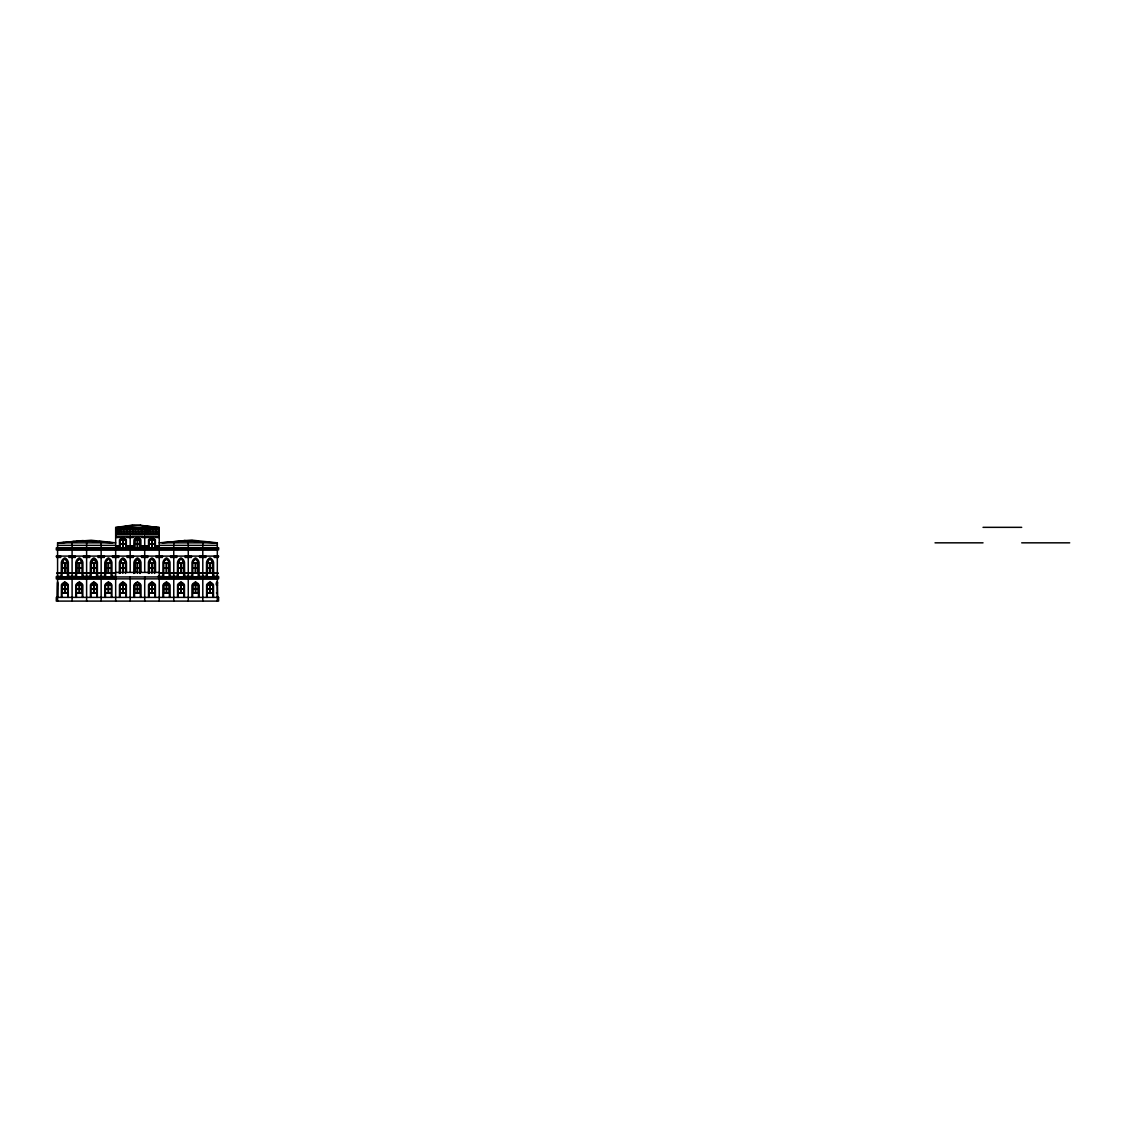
<?xml version="1.0" encoding="UTF-8"?>
<svg xmlns="http://www.w3.org/2000/svg" width="1126" height="1126" viewBox="0 0 1126 1126"><rect width="100%" height="100%" fill="white"/><g stroke="black" fill="none" stroke-linecap="round" stroke-linejoin="round"><path stroke-width="1.5" d="M62.057 576.948L62.113 562.62A5.63 5.63 0 0 1 64.731 558.834L64.886 558.862A5.546 5.546 0 0 1 67.447 562.592L67.49 576.948M76.582 576.948L76.638 562.62A5.63 5.63 0 0 1 79.256 558.834M91.107 576.948L91.164 562.62A5.63 5.63 0 0 1 93.725 558.862L93.922 558.862A5.546 5.546 0 0 1 96.498 562.592L96.54 576.948M105.633 576.948L105.675 562.62A5.63 5.63 0 0 1 108.293 558.834C115.739 563.887 101.016 564.056 108.335 559.031A5.546 5.546 0 0 1 111.024 562.592L111.066 576.948M120.144 573.05L120.201 562.62A5.63 5.63 0 0 1 122.762 558.862L122.973 558.862A5.546 5.546 0 0 1 125.535 562.564L125.577 573.444M134.67 573.05L134.726 562.62A5.63 5.63 0 0 1 137.344 558.834L139.863 562.648M149.195 573.05L149.251 562.62A5.63 5.63 0 0 1 151.855 558.834L152.01 558.862A5.546 5.546 0 0 1 154.572 562.564L154.628 573.444M163.72 576.948L163.763 562.62A5.63 5.63 0 0 1 166.381 558.834L166.535 558.862A5.546 5.546 0 0 1 169.111 562.592L169.153 576.948M178.232 576.948L178.288 562.62A5.63 5.63 0 0 1 180.906 558.834M192.757 576.948L192.813 562.62A5.63 5.63 0 0 1 195.375 558.862M207.283 576.948L207.339 562.62A5.63 5.63 0 0 1 209.943 558.834M91.107 562.93L91.164 562.564A5.546 5.546 0 0 1 93.725 558.862L93.824 558.806M120.144 562.93L120.201 562.564A5.546 5.546 0 0 1 122.762 558.862L122.861 558.806M192.757 562.93L192.813 562.564A5.546 5.546 0 0 1 195.375 558.862L195.586 558.862A5.546 5.546 0 0 1 198.148 562.564L198.19 576.948M91.347 562.648L93.824 559.031L96.301 562.648M120.257 539.579L120.003 547.94M134.782 539.579L134.529 547.94M134.937 539.678L139.962 539.678M120.299 584.873L125.549 584.873L122.917 582.452L120.003 585.056L120.003 597.385M178.499 584.661L183.637 584.873L181.004 582.677L178.091 585.056L178.091 597.385M193.025 584.661L198.148 584.873L195.53 582.452L192.616 585.056L192.616 597.385M62.324 584.661L64.829 582.677L67.349 584.661M134.937 539.734L137.442 537.468L140.103 539.579L140.37 547.94M106.266 584.211C106.252 586.379 114.289 584.915 108.406 582.452L106.717 583.831M149.448 539.734L151.968 537.468L153.108 538.341M120.412 584.661L122.917 582.677M149.828 584.211L149.04 585.056L149.04 597.385M120.792 539.27L122.917 537.693L125.436 539.734M135.303 539.27L137.442 537.693L139.962 539.734M92.205 583.831C88.49 585.731 98.342 585.675 96.02 584.211M149.828 539.27L151.968 537.693L154.473 539.734M150.828 583.338C145.521 585.379 157.358 586.167 153.643 583.831M164.354 584.211L166.493 582.452L169.407 585.056L169.407 597.385M178.879 584.211L181.004 582.452L183.932 585.056L183.932 597.385M207.916 584.211L210.055 582.452L212.969 585.056L212.969 597.385M121.495 537.961L122.917 536.792L124.353 537.961M136.007 537.961L137.442 536.792L138.878 537.961M150.532 537.961L151.968 536.792L153.403 537.961M92.74 583.338L93.88 582.452L95.555 583.831M108.406 582.677L105.478 585.056L105.478 597.385M138.582 583.338L139.23 583.676C141.749 586.787 130.729 584.985 137.442 582.452L140.37 585.056L140.37 597.385M194.488 583.493L195.53 582.677L198.458 585.056L198.458 597.385M64.773 559.031C57.496 564.07 72.078 563.887 64.773 558.806M151.911 559.031C144.621 564.07 159.202 563.887 151.911 558.806M79.2 558.862C87.42 564.323 71.276 564.689 79.299 559.031A5.546 5.546 0 0 1 81.973 562.564L82.015 576.948M209.9 558.862C218.106 564.323 201.976 564.689 209.999 559.031A5.546 5.546 0 0 1 212.673 562.592L212.715 576.948M136.302 583.338L134.529 585.056L134.529 597.385M150.293 583.831L151.968 582.452L154.881 585.056L154.881 597.385M165.353 583.338L163.566 585.056L163.566 597.385M115.668 601.101L115.668 527.489L134.036 524.899L159.23 527.489L159.23 601.101M117.906 527.489L132.713 525.406M118.568 527.489L140.525 525.166M57.581 542.831L91.15 540.241L115.668 542.831L57.581 542.831L57.581 601.101M60.565 542.831L63.943 542.479M67.321 542.113L74.063 541.409M77.441 541.043L95.794 541.043M61.437 542.831L82.62 540.593L111.798 542.831M162.228 542.831L184.284 540.593L214.32 542.831M983.026 527.334L1021.704 527.334M115.668 527.489L159.23 527.489M115.668 527.798L159.23 527.798M115.668 529.107L159.23 529.107M115.668 529.417L159.23 529.417M115.668 534.329L159.23 534.329M115.668 534.751L128.575 534.751M131.798 534.751L143.086 534.751M146.324 534.751L159.23 534.751M115.668 536.792L159.23 536.792M115.697 536.933L118.835 536.933M127.013 536.933L133.347 536.933M141.538 536.933L147.872 536.933M156.064 536.933L159.202 536.933M115.865 537.51L117.104 537.51M117.414 537.51L118.652 537.51M127.182 537.51L128.434 537.51M128.73 537.51L129.983 537.51M130.391 537.51L131.629 537.51M131.939 537.51L133.178 537.51M141.707 537.51L142.96 537.51M143.255 537.51L144.508 537.51M144.902 537.51L146.155 537.51M146.45 537.51L147.703 537.51M156.232 537.51L157.471 537.51M157.781 537.51L159.019 537.51M154.586 539.875L149.04 540.058L149.04 547.94M125.662 540.241L123.1 540.241L123.1 543.816L125.662 543.816M184.157 540.508L192.391 540.508M217.318 542.831L159.23 542.831L192.813 540.241L217.318 542.831L217.318 601.101M935.03 542.831L983.026 542.831M1021.704 542.831L1069.7 542.831M125.662 544.182L123.1 544.182L123.1 547.757L125.662 547.757M57.581 545.378L115.668 545.378M159.23 545.378L217.318 545.378M116.062 545.871L116.907 545.871M118.455 545.843L117.611 545.871L118.455 546.011M127.393 545.871L128.237 545.843M128.941 545.871L129.786 545.871M130.588 545.843L131.432 545.871L130.588 546.04M132.981 545.871L132.136 545.871L132.981 546.04M141.904 545.871L142.749 545.843M143.452 545.843L144.311 545.871M145.099 545.843L145.958 545.871L145.099 546.04M146.661 545.843L147.506 545.843M156.43 545.843L157.274 545.843M157.978 545.843L158.822 545.871L157.978 546.011M116.062 546.04L116.907 546.04M127.393 546.04L128.237 546.04M128.941 546.04L129.786 546.04M141.904 546.04L142.749 546.011M143.452 546.011L144.311 546.04M146.661 546.04L147.506 546.011M156.43 546.011L157.274 546.011M115.781 547.841L118.737 547.841M127.111 547.841L130.053 547.841M130.306 547.841L133.262 547.841M141.637 547.841L144.578 547.841M144.832 547.841L147.773 547.841M156.148 547.841L159.104 547.841M57.581 548.249L217.318 548.249M57.581 549.544L217.318 549.544M56.3 556.103L218.585 556.103M56.3 556.357L60.973 556.357M68.7 556.357L75.484 556.357M83.225 556.357L90.01 556.357M97.751 556.357L104.535 556.357M112.262 556.357L119.06 556.357M126.788 556.357L133.572 556.357M141.313 556.357L148.097 556.357M155.838 556.357L162.623 556.357M170.35 556.357L177.148 556.357M184.875 556.357L191.659 556.357M199.401 556.357L206.185 556.357M213.926 556.357L218.585 556.357M56.539 557.44L59.016 557.44M59.551 557.44L60.79 557.44M68.869 557.44L70.122 557.44M70.642 557.44L71.895 557.44M72.303 557.44L73.542 557.44M74.077 557.44L75.315 557.44M83.394 557.44L84.647 557.44M85.168 557.44L86.42 557.44M86.815 557.44L88.067 557.44M88.588 557.44L89.841 557.44M97.92 557.44L99.158 557.44M99.693 557.44L100.932 557.44M101.34 557.44L102.593 557.44M103.113 557.44L104.366 557.44M112.445 557.44L113.684 557.44M114.219 557.44L115.457 557.44M115.865 557.44L117.104 557.44M117.639 557.44L118.877 557.44M126.957 557.44L128.209 557.44M128.73 557.44L129.983 557.44M130.391 557.44L131.629 557.44M132.164 557.44L133.403 557.44M141.482 557.44L142.735 557.44M143.255 557.44L144.508 557.44M144.902 557.44L146.155 557.44M146.676 557.44L147.928 557.44M156.007 557.44L157.246 557.44M157.781 557.44L159.019 557.44M159.428 557.44L160.68 557.44M161.201 557.44L162.454 557.44M170.533 557.44L171.771 557.44M172.306 557.44L173.545 557.44M173.953 557.44L175.192 557.44M175.726 557.44L176.965 557.44M185.044 557.44L186.297 557.44M186.817 557.44L188.07 557.44M188.478 557.44L189.717 557.44M190.252 557.44L191.49 557.44M199.569 557.44L200.822 557.44M201.343 557.44L202.596 557.44M202.99 557.44L204.242 557.44M204.763 557.44L206.016 557.44M214.095 557.44L215.333 557.44M215.868 557.44L218.345 557.44M91.319 562.803L96.329 562.803M139.891 562.803L134.895 562.803L137.386 559.031A5.546 5.546 0 0 1 140.06 562.592L140.103 573.444M183.454 562.803C173.024 566.308 182.426 553.499 183.439 562.648M81.86 563.141L79.453 563.141L79.453 567.87L81.86 567.87M96.386 563.141L93.979 563.141L93.979 567.87L96.386 567.87M110.911 563.141L108.504 563.141L108.504 567.87L110.911 567.87M125.422 563.141L123.03 563.141L123.03 567.87L125.422 567.87M163.875 563.141L166.282 563.141L166.282 567.87L163.875 567.87M178.387 563.141L180.793 563.141L180.793 567.87L178.387 567.87M192.912 563.141L195.319 563.141L195.319 567.87L192.912 567.87M81.86 568.18L79.453 568.18L79.453 572.895L81.86 572.895M96.386 568.18L93.979 568.18L93.979 572.895L96.386 572.895M110.911 568.18L108.504 568.18L108.504 572.895L110.911 572.895M125.422 568.18L123.03 568.18L123.03 572.895M163.875 568.18L166.282 568.18L166.282 572.895L163.875 572.895M178.387 568.18L180.793 568.18L180.793 572.895L178.387 572.895M192.912 568.18L195.319 568.18L195.319 572.895L192.912 572.895M115.668 572.43L159.23 572.43M56.779 573.007L58.819 573.064M59.748 573.007L60.593 573.064M62.057 573.05L67.49 573.05M69.08 573.007L69.925 573.064M70.854 573.064L71.698 573.007M72.5 573.007L73.345 573.007M74.274 573.064L75.118 573.064M76.582 573.05L82.015 573.05M83.591 573.007L84.45 573.064M85.365 573.007L86.223 573.064M87.012 573.064L87.87 573.064M88.785 573.007L89.644 573.064M91.107 573.05L96.54 573.05M98.117 573.007L98.961 573.064M99.89 573.007L100.735 573.007M101.537 573.007L102.382 573.007M103.311 573.064L104.155 573.064M105.633 573.05L111.066 573.05M112.642 573.064L113.487 573.064M114.416 573.064L115.26 573.007M159.625 573.007L160.469 573.064M161.398 573.064L162.243 573.064M163.72 573.05L169.153 573.05M170.73 573.064L171.574 573.064M172.503 573.007L173.348 573.007M174.15 573.064L174.994 573.007M175.923 573.007L176.768 573.007M178.232 573.05L183.665 573.05M185.255 573.007L186.1 573.064M187.029 573.007L187.873 573.064M188.675 573.007L189.52 573.064M190.449 573.064L191.293 573.064M192.757 573.05L198.19 573.05M199.766 573.007L200.625 573.064M201.54 573.007L202.399 573.064M203.187 573.064L204.045 573.064M204.96 573.007L205.819 573.064M207.283 573.05L212.715 573.05M214.292 573.064L215.136 573.064M216.065 573.064L218.106 573.007M56.779 573.401L58.819 573.359M59.748 573.401L60.593 573.401M69.08 573.359L69.925 573.401M70.854 573.359L71.698 573.359M72.5 573.401L73.345 573.401M74.274 573.359L75.118 573.359M83.591 573.401L84.45 573.359M85.365 573.401L86.223 573.401M87.012 573.359L87.87 573.401M88.785 573.359L89.644 573.401M98.117 573.401L98.961 573.359M99.89 573.359L100.735 573.401M101.537 573.359L102.382 573.401M103.311 573.401L104.155 573.359M112.642 573.401L113.487 573.359M114.416 573.401L115.26 573.401M159.625 573.359L160.469 573.359M161.398 573.401L162.243 573.401M170.73 573.401L171.574 573.401M172.503 573.401L173.348 573.401M174.15 573.401L174.994 573.401M175.923 573.359L176.768 573.401M185.255 573.401L186.1 573.359M187.029 573.401L187.873 573.359M188.675 573.359L189.52 573.401M190.449 573.359L191.293 573.359M199.766 573.401L200.625 573.359M201.54 573.359L202.399 573.401M203.187 573.359L204.045 573.401M204.96 573.401L205.819 573.359M214.292 573.401L215.136 573.401M216.065 573.401L218.106 573.401M56.694 576.371L58.904 576.371M59.664 576.371L60.677 576.371M68.996 576.371L69.995 576.371M70.769 576.371L71.768 576.371M72.416 576.371L73.429 576.371M74.189 576.371L75.203 576.371M83.521 576.371L84.52 576.371M85.294 576.371L86.294 576.371M86.941 576.371L87.941 576.371M88.715 576.371L89.714 576.371M98.032 576.371L99.046 576.371M99.806 576.371L100.819 576.371M101.467 576.371L102.466 576.371M103.24 576.371L104.239 576.371M112.558 576.371L113.571 576.371M114.331 576.371L115.345 576.371M158.147 576.371L158.907 576.371M159.554 576.371L160.554 576.371M161.328 576.371L162.327 576.371M170.645 576.371L171.659 576.371M172.419 576.371L173.432 576.371M174.066 576.371L175.079 576.371M175.839 576.371L176.852 576.371M185.171 576.371L186.17 576.371M186.944 576.371L187.943 576.371M188.591 576.371L189.604 576.371M190.364 576.371L191.378 576.371M199.696 576.371L200.695 576.371M201.47 576.371L202.469 576.371M203.116 576.371L204.116 576.371M204.89 576.371L205.889 576.371M214.207 576.371L215.221 576.371M215.981 576.371L218.205 576.371M56.652 576.681L58.932 576.681M59.636 576.681L60.705 576.681M68.968 576.681L70.037 576.681M70.727 576.681L71.811 576.681M72.388 576.681L73.457 576.681L72.219 576.751M75.231 576.681L74.161 576.681L75.4 576.751M83.479 576.681L84.563 576.681M85.252 576.681L86.336 576.681M86.899 576.681L87.983 576.681M88.672 576.681L89.756 576.681M98.004 576.681L99.074 576.681M99.778 576.681L100.847 576.681M102.508 576.681L101.424 576.681L102.663 576.751M103.198 576.681L104.282 576.681M112.53 576.681L113.599 576.681M114.303 576.681L115.373 576.681M158.147 576.498L158.935 576.681M159.512 576.681L160.596 576.681M161.285 576.681L162.369 576.681M170.617 576.681L171.687 576.681M172.391 576.681L173.46 576.681M174.037 576.681L175.107 576.681M175.811 576.681L176.881 576.681M185.143 576.681L186.212 576.681M186.902 576.681L187.986 576.681M188.563 576.681L189.632 576.681M190.336 576.681L191.406 576.681M199.654 576.681L200.738 576.681M201.427 576.681L202.511 576.681M203.074 576.681L204.158 576.681M204.848 576.681L205.931 576.681M214.179 576.681L215.249 576.681M218.247 576.681L215.953 576.681L218.472 576.751M56.427 576.751L59.101 576.751M59.467 576.751L60.874 576.751M68.799 576.751L70.192 576.751M70.572 576.751L71.965 576.751M83.324 576.751L84.717 576.751M85.097 576.751L86.491 576.751M86.744 576.751L88.138 576.751M88.518 576.751L89.911 576.751M97.835 576.751L99.243 576.751M99.609 576.751L101.016 576.751M103.043 576.751L104.436 576.751M112.361 576.751L113.768 576.751M114.134 576.751L115.542 576.751M158.217 576.751L159.104 576.751M159.357 576.751L160.751 576.751M161.131 576.751L162.524 576.751M170.448 576.751L171.856 576.751M172.222 576.751L173.629 576.751M173.868 576.751L175.276 576.751M175.642 576.751L177.049 576.751M184.974 576.751L186.367 576.751M186.747 576.751L188.141 576.751M188.394 576.751L189.801 576.751M190.167 576.751L191.575 576.751M199.499 576.751L200.892 576.751M201.273 576.751L202.666 576.751M202.919 576.751L204.313 576.751M204.693 576.751L206.086 576.751M214.01 576.751L215.418 576.751M57.581 577.258L115.668 577.258M159.23 577.258L217.318 577.258M57.581 578.553L115.668 578.553M159.23 578.553L217.318 578.553M57.581 581.79L57.271 597.385M217.318 581.79L217.614 597.385M216.389 582.452L217.614 582.452M57.581 582.677L57.581 584.873M216.389 583.338L217.614 583.338M216.389 583.676L217.318 583.676M216.389 584.084L217.318 584.084M216.389 584.563L217.318 584.563M62.212 584.873L67.461 584.873M163.861 584.873L169.111 584.873M207.437 584.873L212.673 584.873M216.389 585.056L217.614 585.056M57.581 585.239L57.581 588.814M76.61 585.239L79.172 585.239L79.172 588.814L76.61 588.814M91.136 585.239L93.697 585.239L93.697 588.814L91.136 588.814M105.661 585.239L108.223 585.239L108.223 588.814L105.661 588.814M111.136 585.239L108.575 585.239L108.575 588.814L111.136 588.814M125.662 585.239L123.1 585.239L123.1 588.814L125.662 588.814M57.581 589.165L57.665 597.385M76.61 589.165L79.172 589.165L79.172 592.755L76.61 592.755M91.136 589.165L93.697 589.165L93.697 592.755L91.136 592.755M105.661 589.165L108.223 589.165L108.223 592.755L105.661 592.755M111.136 589.165L108.575 589.165L108.575 592.755L111.136 592.755M125.662 589.165L123.1 589.165L123.1 592.755L125.662 592.755M61.916 592.923L67.757 592.923M76.441 592.923L82.282 592.923M90.953 592.923L96.794 592.923M105.478 592.923L111.319 592.923M120.003 592.923L125.845 592.923M134.529 592.923L140.37 592.923M149.04 592.923L154.881 592.923M163.566 592.923L169.407 592.923M178.091 592.923L183.932 592.923M192.616 592.923L198.458 592.923M207.128 592.923L212.969 592.923M216.389 592.923L217.318 592.923M99.172 541.409L105.914 542.113M109.292 542.479L112.67 542.831M140.44 525.251L156.978 527.489M153.009 538.495L154.881 540.058L154.881 547.94M168.168 583.831L166.493 582.677M124.057 583.338L125.845 585.056L125.845 597.385M211.097 583.493L210.055 582.677L207.128 585.056L207.128 597.385M151.968 582.677L153.009 583.493M211.73 583.831L212.561 584.661M110.179 583.676L111.319 585.056L111.319 597.385M125.436 539.678L120.299 539.931L122.917 537.468L125.591 539.579L125.845 547.94M183.622 562.564L183.665 576.948M198.19 562.986L198.148 562.62A5.63 5.63 0 0 0 195.586 558.862M183.665 562.986L183.622 562.62A5.546 5.546 0 0 0 181.061 558.862M154.628 562.986L154.572 562.62A5.63 5.63 0 0 0 152.01 558.862M82.015 562.986L81.973 562.62A5.63 5.63 0 0 0 79.411 558.862M213.644 576.948L213.588 562.409A6.362 6.362 0 0 0 210.055 557.849A6.362 6.362 0 0 0 206.522 562.409L206.466 576.948M213.504 597.385L213.504 584.915A3.73 3.73 0 0 0 211.491 582.888L210.055 581.79L208.62 582.888A3.73 3.73 0 0 0 206.607 584.915L206.607 597.385M202.793 542.831L202.793 601.101M199.119 576.948L199.063 562.409A6.362 6.362 0 0 0 195.53 557.849A6.362 6.362 0 0 0 192.011 562.409L191.941 576.948M198.978 597.385L198.978 584.915A3.73 3.73 0 0 0 196.966 582.888L195.53 581.79L194.094 582.888A3.73 3.73 0 0 0 192.082 584.915L192.082 597.385M188.267 542.831L188.267 601.101M184.608 576.948L184.537 562.409A6.362 6.362 0 0 0 181.004 557.849A6.362 6.362 0 0 0 177.486 562.409L177.415 576.948M184.453 597.385L184.453 584.915A3.73 3.73 0 0 0 182.44 582.888L181.004 581.79L179.583 582.888A3.73 3.73 0 0 0 177.556 584.915L177.556 597.385M173.756 542.831L173.756 601.101M170.082 576.948L170.012 562.409A6.362 6.362 0 0 0 166.493 557.849A6.362 6.362 0 0 0 162.96 562.409L162.89 576.948M169.942 597.385L169.942 584.915A3.73 3.73 0 0 0 167.915 582.888L166.493 581.79L165.058 582.888A3.73 3.73 0 0 0 163.045 584.915L163.045 597.385M158.71 531.233L158.71 533.091M156.331 529.417L156.331 534.329M155.557 572.233L155.501 562.409A6.362 6.362 0 0 0 151.968 557.849A6.362 6.362 0 0 0 148.435 562.409L148.379 573.43M155.416 547.94L155.416 539.931A3.73 3.73 0 0 0 153.403 537.904M155.416 597.385L155.416 584.915A3.73 3.73 0 0 0 153.403 582.888L151.968 581.79L150.532 582.888A3.73 3.73 0 0 0 148.519 584.915L148.519 597.385M154.473 572.895L154.473 568.18L152.066 568.18L152.066 572.895M151.757 572.895L151.757 568.18L149.35 568.18L149.35 572.895M148.519 547.94L148.519 539.931A3.73 3.73 0 0 1 150.532 537.904M147.605 529.417L147.605 534.329M144.705 527.489L144.705 571.726M144.705 576.948L144.705 601.101M141.82 529.417L141.82 534.329M141.031 572.233L140.975 562.409A6.362 6.362 0 0 0 137.442 557.849A6.362 6.362 0 0 0 133.924 562.409L133.853 573.43M140.891 547.94L140.891 539.931A3.73 3.73 0 0 0 138.878 537.904M140.891 597.385L140.891 584.915A3.73 3.73 0 0 0 138.878 582.888L137.442 581.79L136.007 582.888A3.73 3.73 0 0 0 133.994 584.915L133.994 597.385M139.948 572.895L139.948 568.18L137.541 568.18L137.541 572.895M137.231 572.895L137.231 568.18L134.824 568.18L134.824 572.895M133.994 547.94L133.994 539.931A3.73 3.73 0 0 1 136.007 537.904M133.079 529.417L133.079 534.329M130.18 527.489L130.18 571.726M130.18 576.948L130.18 601.101M127.294 529.417L127.294 534.329M126.365 547.94L126.365 539.931A3.73 3.73 0 0 0 124.353 537.904M126.52 572.233L126.45 562.409A6.362 6.362 0 0 0 122.917 557.849A6.362 6.362 0 0 0 119.398 562.409L119.328 573.43M126.365 597.385L126.365 584.915A3.73 3.73 0 0 0 124.353 582.888L122.917 581.79L121.495 582.888A3.73 3.73 0 0 0 119.469 584.915L119.469 597.385M122.706 572.895L122.706 568.18L120.299 568.18L120.299 572.895M119.469 547.94L119.469 539.931A3.73 3.73 0 0 1 121.495 537.904M118.554 529.417L118.554 534.329M111.995 576.948L111.924 562.409A6.362 6.362 0 0 0 108.406 557.849A6.362 6.362 0 0 0 104.873 562.409L104.802 576.948M111.854 597.385L111.854 584.915A3.73 3.73 0 0 0 109.827 582.888L108.406 581.79L106.97 582.888A3.73 3.73 0 0 0 104.957 584.915L104.957 597.385M101.143 542.831L101.143 601.101M97.469 576.948L97.413 562.409A6.362 6.362 0 0 0 93.88 557.849A6.362 6.362 0 0 0 90.347 562.409L90.291 576.948M97.329 597.385L97.329 584.915A3.73 3.73 0 0 0 95.316 582.888L93.88 581.79L92.445 582.888A3.73 3.73 0 0 0 90.432 584.915L90.432 597.385M96.794 597.385L96.794 585.056L93.88 582.677L90.953 585.056L90.953 597.385M86.618 542.831L86.618 601.101M82.944 576.948L82.888 562.409A6.362 6.362 0 0 0 79.355 557.849A6.362 6.362 0 0 0 75.836 562.409L75.766 576.948M82.803 597.385L82.803 584.915A3.73 3.73 0 0 0 80.79 582.888L79.355 581.79L77.919 582.888A3.73 3.73 0 0 0 75.906 584.915L75.906 597.385M82.282 597.385L82.282 585.056L79.355 582.452C71.923 585.942 86.744 585.872 79.355 582.677L76.441 585.056L76.441 597.385M72.092 542.831L72.092 601.101M68.433 576.948L68.362 562.409A6.362 6.362 0 0 0 64.829 557.849A6.362 6.362 0 0 0 61.311 562.409L61.24 576.948M68.278 597.385L68.278 584.915A3.73 3.73 0 0 0 66.265 582.888L64.829 581.79L63.408 582.888A3.73 3.73 0 0 0 61.381 584.915L61.381 597.385M67.757 597.385L67.757 585.056L64.829 582.452L61.916 585.056L61.916 597.385M122.973 558.862A5.63 5.63 0 0 1 125.535 562.62M120.383 562.648C130.855 566.589 121.552 553.837 120.383 562.648M163.96 562.648C174.417 566.589 165.128 553.837 163.96 562.648M192.996 562.648C203.454 566.589 194.165 553.837 192.996 562.648M120.904 531.106L119.046 531.106L119.046 532.964L120.904 532.964L120.904 531.106M123.846 531.106L121.988 531.106L121.988 532.964L123.846 532.964L123.846 531.106M126.802 531.106L124.944 531.106L124.944 532.964L126.802 532.964L126.802 531.106M135.43 531.106L133.572 531.106L133.572 532.964L135.43 532.964L135.43 531.106M138.371 531.106L136.513 531.106L136.513 532.964L138.371 532.964L138.371 531.106M141.327 531.106L139.455 531.106L139.455 532.964L141.327 532.964L141.327 531.106M149.955 531.106L148.083 531.106L148.083 532.964L149.955 532.964L149.955 531.106M152.897 531.106L151.039 531.106L151.039 532.964L152.897 532.964L152.897 531.106M155.838 531.106L153.981 531.106L153.981 532.964L155.838 532.964L155.838 531.106M118.033 531.233L116.175 531.233L116.175 533.091L118.033 533.091L118.033 531.233M129.757 531.233L127.9 531.233L127.9 533.091L129.757 533.091L129.757 531.233M132.558 531.233L130.7 531.233L130.7 533.091L132.558 533.091L132.558 531.233M144.283 531.233L142.425 531.233L142.425 533.091L144.283 533.091L144.283 531.233M147.084 531.233L145.226 531.233L145.226 533.091L147.084 533.091L147.084 531.233M158.808 531.233L156.95 531.233L156.95 533.091L158.808 533.091L158.808 531.233M122.748 540.241L120.186 540.241L120.186 543.816L122.748 543.816L122.748 540.241M137.259 540.241L134.698 540.241L134.698 543.816L137.259 543.816L137.259 540.241M140.187 540.241L137.625 540.241L137.625 543.816L140.187 543.816L140.187 540.241M151.785 540.241L149.223 540.241L149.223 543.816L151.785 543.816L151.785 540.241M154.712 540.241L152.151 540.241L152.151 543.816L154.712 543.816L154.712 540.241M122.748 544.182L120.186 544.182L120.186 547.757L122.748 547.757L122.748 544.182M137.259 544.182L134.698 544.182L134.698 547.757L137.259 547.757L137.259 544.182M140.187 544.182L137.625 544.182L137.625 547.757L140.187 547.757L140.187 544.182M151.785 544.182L149.223 544.182L149.223 547.757L151.785 547.757L151.785 544.182M154.712 544.182L152.151 544.182L152.151 547.757L154.712 547.757L154.712 544.182M218.585 547.94L56.3 547.94L56.3 549.868L218.585 549.868L218.585 547.94M64.618 563.141L62.212 563.141L62.212 567.87L64.618 567.87L64.618 563.141M67.335 563.141L64.942 563.141L64.942 567.87L67.335 567.87L67.335 563.141M79.144 563.141L76.737 563.141L76.737 567.87L79.144 567.87L79.144 563.141M93.669 563.141L91.262 563.141L91.262 567.87L93.669 567.87L93.669 563.141M108.195 563.141L105.788 563.141L105.788 567.87L108.195 567.87L108.195 563.141M122.706 563.141L120.299 563.141L120.299 567.87L122.706 567.87L122.706 563.141M137.231 563.141L134.824 563.141L134.824 567.87L137.231 567.87L137.231 563.141M139.948 563.141L137.541 563.141L137.541 567.87L139.948 567.87L139.948 563.141M151.757 563.141L149.35 563.141L149.35 567.87L151.757 567.87L151.757 563.141M154.473 563.141L152.066 563.141L152.066 567.87L154.473 567.87L154.473 563.141M168.999 563.141L166.592 563.141L166.592 567.87L168.999 567.87L168.999 563.141M183.51 563.141L181.117 563.141L181.117 567.87L183.51 567.87L183.51 563.141M198.035 563.141L195.628 563.141L195.628 567.87L198.035 567.87L198.035 563.141M209.844 563.141L207.437 563.141L207.437 567.87L209.844 567.87L209.844 563.141M212.561 563.141L210.154 563.141L210.154 567.87L212.561 567.87L212.561 563.141M64.618 568.18L62.212 568.18L62.212 572.895L64.618 572.895L64.618 568.18M67.335 568.18L64.942 568.18L64.942 572.895L67.335 572.895L67.335 568.18M79.144 568.18L76.737 568.18L76.737 572.895L79.144 572.895L79.144 568.18M93.669 568.18L91.262 568.18L91.262 572.895L93.669 572.895L93.669 568.18M108.195 568.18L105.788 568.18L105.788 572.895L108.195 572.895L108.195 568.18M168.999 568.18L166.592 568.18L166.592 572.895L168.999 572.895L168.999 568.18M183.51 568.18L181.117 568.18L181.117 572.895L183.51 572.895L183.51 568.18M198.035 568.18L195.628 568.18L195.628 572.895L198.035 572.895L198.035 568.18M209.844 568.18L207.437 568.18L207.437 572.895L209.844 572.895L209.844 568.18M212.561 568.18L210.154 568.18L210.154 572.895L212.561 572.895L212.561 568.18M218.585 576.948L56.3 576.948L56.3 578.863L218.585 578.863L218.585 576.948M64.661 585.239L62.099 585.239L62.099 588.814L64.661 588.814L64.661 585.239M67.574 585.239L65.012 585.239L65.012 588.814L67.574 588.814L67.574 585.239M82.099 585.239L79.538 585.239L79.538 588.814L82.099 588.814L82.099 585.239M96.625 585.239L94.063 585.239L94.063 588.814L96.625 588.814L96.625 585.239M122.748 585.239L120.186 585.239L120.186 588.814L122.748 588.814L122.748 585.239M137.259 585.239L134.698 585.239L134.698 588.814L137.259 588.814L137.259 585.239M140.187 585.239L137.625 585.239L137.625 588.814L140.187 588.814L140.187 585.239M151.785 585.239L149.223 585.239L149.223 588.814L151.785 588.814L151.785 585.239M154.712 585.239L152.151 585.239L152.151 588.814L154.712 588.814L154.712 585.239M166.31 585.239L163.749 585.239L163.749 588.814L166.31 588.814L166.31 585.239M169.224 585.239L166.662 585.239L166.662 588.814L169.224 588.814L169.224 585.239M180.836 585.239L178.274 585.239L178.274 588.814L180.836 588.814L180.836 585.239M183.749 585.239L181.187 585.239L181.187 588.814L183.749 588.814L183.749 585.239M195.347 585.239L192.785 585.239L192.785 588.814L195.347 588.814L195.347 585.239M198.275 585.239L195.713 585.239L195.713 588.814L198.275 588.814L198.275 585.239M209.872 585.239L207.311 585.239L207.311 588.814L209.872 588.814L209.872 585.239M212.8 585.239L210.238 585.239L210.238 588.814L212.8 588.814L212.8 585.239M64.661 589.165L62.099 589.165L62.099 592.755L64.661 592.755L64.661 589.165M67.574 589.165L65.012 589.165L65.012 592.755L67.574 592.755L67.574 589.165M82.099 589.165L79.538 589.165L79.538 592.755L82.099 592.755L82.099 589.165M96.625 589.165L94.063 589.165L94.063 592.755L96.625 592.755L96.625 589.165M122.748 589.165L120.186 589.165L120.186 592.755L122.748 592.755L122.748 589.165M137.259 589.165L134.698 589.165L134.698 592.755L137.259 592.755L137.259 589.165M140.187 589.165L137.625 589.165L137.625 592.755L140.187 592.755L140.187 589.165M151.785 589.165L149.223 589.165L149.223 592.755L151.785 592.755L151.785 589.165M154.712 589.165L152.151 589.165L152.151 592.755L154.712 592.755L154.712 589.165M166.31 589.165L163.749 589.165L163.749 592.755L166.31 592.755L166.31 589.165M169.224 589.165L166.662 589.165L166.662 592.755L169.224 592.755L169.224 589.165M180.836 589.165L178.274 589.165L178.274 592.755L180.836 592.755L180.836 589.165M183.749 589.165L181.187 589.165L181.187 592.755L183.749 592.755L183.749 589.165M195.347 589.165L192.785 589.165L192.785 592.755L195.347 592.755L195.347 589.165M198.275 589.165L195.713 589.165L195.713 592.755L198.275 592.755L198.275 589.165M209.872 589.165L207.311 589.165L207.311 592.755L209.872 592.755L209.872 589.165M212.8 589.165L210.238 589.165L210.238 592.755L212.8 592.755L212.8 589.165M218.585 597.385L56.3 597.385L56.3 601.101L218.585 601.101L218.585 597.385"/></g></svg>
